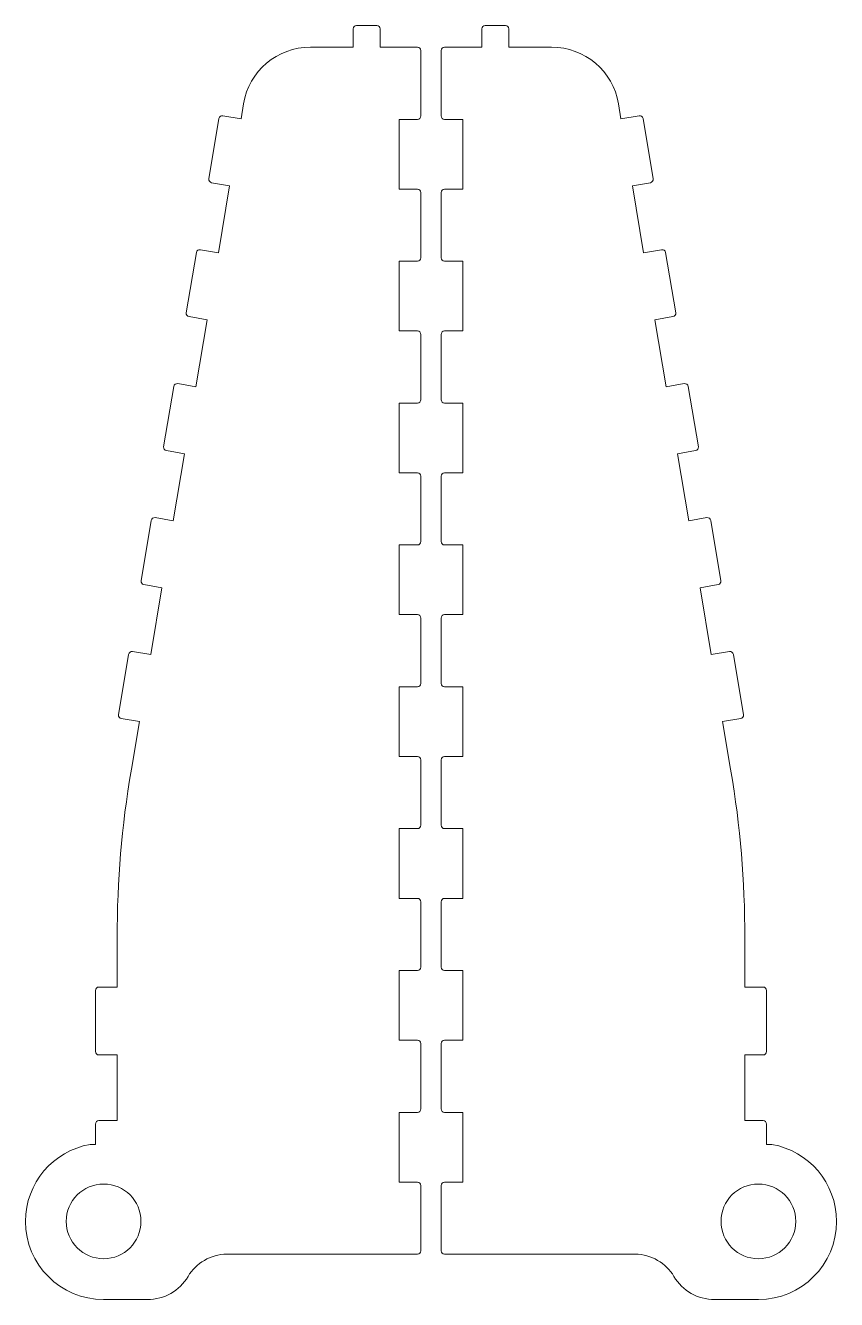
# Model space of a CAD drawing. Header units: millimetres. Extents: x -1099 to 2075, y -1295 to 1553.
# Drawn here: x 374.1 to 493.5, y -973.7 to -786.2 of the extents above; entities that cross this region are included whole.
import ezdxf

# ---------------------------------------------------------------- set-up
doc = ezdxf.new("R2010")
doc.units = ezdxf.units.MM
doc.header["$MEASUREMENT"] = 0
doc.layers.add('layer 1', color=7, linetype='Continuous')

msp = doc.modelspace()

# ---------------------------------------------------------------- linework, layer by layer
at = {"layer": 'layer 1', "color": 250, "lineweight": 9}
for points, knots in [([(397.5201, -849.2413), (397.5201, -849.2413), (395.8503, -859.102), (395.8503, -859.102), (395.8503, -859.102), (395.8503, -859.102), (393.1934, -858.6535), (393.1934, -858.6535), (393.1934, -858.6535), (392.9217, -858.6076), (392.6628, -858.7918), (392.6171, -859.0635), (392.6171, -859.0635), (392.6171, -859.0635), (391.1233, -867.9382), (391.1233, -867.9382), (391.1233, -867.9382), (391.0776, -868.2097), (391.2616, -868.4685), (391.5331, -868.5143), (391.5331, -868.5143), (391.5331, -868.5143), (394.1903, -868.9627), (394.1903, -868.9627), (394.1903, -868.9627), (394.1903, -868.9627), (392.5305, -878.8237), (392.5305, -878.8237), (392.5305, -878.8237), (392.5305, -878.8237), (389.8632, -878.3747), (389.8632, -878.3747), (389.8632, -878.3747), (389.5916, -878.329), (389.3328, -878.5132), (389.2871, -878.7848), (389.2871, -878.7848), (389.2871, -878.7848), (387.7933, -887.6595), (387.7933, -887.6595), (387.7933, -887.6595), (387.7476, -887.931), (387.9318, -888.1898), (388.2033, -888.2355), (388.2033, -888.2355), (388.2033, -888.2355), (390.8703, -888.6847), (390.8703, -888.6847), (390.8703, -888.6847), (390.8703, -888.6847), (389.6903, -895.7), (389.6903, -895.7), (389.6903, -895.7), (388.2303, -904.36), (387.6001, -911.8479), (387.6001, -920.63), (387.6001, -920.63), (387.6001, -920.63), (387.6001, -927.7443), (387.6001, -927.7443), (387.6001, -927.7443), (387.6001, -927.7443), (384.9005, -927.7443), (384.9005, -927.7443), (384.9005, -927.7443), (384.6251, -927.7443), (384.4005, -927.9689), (384.4005, -928.2443), (384.4005, -928.2443), (384.4005, -928.2443), (384.4005, -937.2444), (384.4005, -937.2444), (384.4005, -937.2444), (384.4005, -937.5198), (384.6251, -937.7444), (384.9005, -937.7444), (384.9005, -937.7444), (384.9005, -937.7444), (387.6001, -937.7442), (387.6001, -937.7442), (387.6001, -937.7442), (387.6001, -937.7442), (387.6001, -947.4109), (387.6001, -947.4109), (387.6001, -947.4109), (387.6001, -947.4109), (384.9005, -947.411), (384.9005, -947.411), (384.9005, -947.411), (384.6251, -947.411), (384.4005, -947.6356), (384.4005, -947.911), (384.4005, -947.911), (384.4005, -947.911), (384.4005, -950.9184), (384.4005, -950.9184), (384.4005, -950.9184), (384.4005, -950.9184), (383.6003, -950.9185), (383.6003, -950.9185), (383.6003, -950.9185), (378.2005, -951.8654), (374.1003, -956.5765), (374.1003, -962.2444), (374.1003, -962.2444), (374.1003, -968.5945), (379.2503, -973.7444), (385.6003, -973.7444), (385.6003, -973.7444), (385.6003, -973.7444), (392.0405, -973.7444), (392.0405, -973.7444), (392.0405, -973.7444), (394.5703, -973.7445), (396.7403, -972.5113), (398.0403, -970.3391), (398.0403, -970.3391), (399.2103, -968.3898), (401.3402, -967.0776), (403.7702, -967.0776), (403.7702, -967.0776), (403.7702, -967.0776), (431.8004, -967.0777), (431.8004, -967.0777), (431.8004, -967.0777), (432.0758, -967.0777), (432.3004, -966.8531), (432.3004, -966.5777), (432.3004, -966.5777), (432.3004, -966.5777), (432.3004, -956.9604), (432.3004, -956.9604), (432.3004, -956.9604), (432.3004, -956.685), (432.0757, -956.4604), (431.8004, -956.4604), (431.8004, -956.4604), (431.8004, -956.4604), (429.1004, -956.4604), (429.1004, -956.4604), (429.1004, -956.4604), (429.1004, -956.4604), (429.1004, -946.1969), (429.1004, -946.1969), (429.1004, -946.1969), (429.1004, -946.1969), (431.8004, -946.197), (431.8004, -946.197), (431.8004, -946.197), (432.0758, -946.197), (432.3004, -945.9724), (432.3004, -945.697), (432.3004, -945.697), (432.3004, -945.697), (432.3004, -936.0792), (432.3004, -936.0792), (432.3004, -936.0792), (432.3004, -935.8038), (432.0757, -935.5792), (431.8004, -935.5792), (431.8004, -935.5792), (431.8004, -935.5792), (429.1004, -935.5793), (429.1004, -935.5793), (429.1004, -935.5793), (429.1004, -935.5793), (429.1004, -925.3158), (429.1004, -925.3158), (429.1004, -925.3158), (429.1004, -925.3158), (431.8004, -925.3158), (431.8004, -925.3158), (431.8004, -925.3158), (432.0758, -925.3158), (432.3004, -925.0912), (432.3004, -924.8158), (432.3004, -924.8158), (432.3004, -924.8158), (432.3004, -915.1981), (432.3004, -915.1981), (432.3004, -915.1981), (432.3004, -914.9227), (432.0757, -914.6981), (431.8004, -914.6981), (431.8004, -914.6981), (431.8004, -914.6981), (429.1004, -914.6983), (429.1004, -914.6983), (429.1004, -914.6983), (429.1004, -914.6983), (429.1004, -904.4347), (429.1004, -904.4347), (429.1004, -904.4347), (429.1004, -904.4347), (431.8004, -904.4347), (431.8004, -904.4347), (431.8004, -904.4347), (432.0758, -904.4347), (432.3004, -904.2101), (432.3004, -903.9347), (432.3004, -903.9347), (432.3004, -903.9347), (432.3004, -894.3169), (432.3004, -894.3169), (432.3004, -894.3169), (432.3004, -894.0415), (432.0757, -893.8169), (431.8004, -893.8169), (431.8004, -893.8169), (431.8004, -893.8169), (429.1004, -893.8169), (429.1004, -893.8169), (429.1004, -893.8169), (429.1004, -893.8169), (429.1004, -883.5535), (429.1004, -883.5535), (429.1004, -883.5535), (429.1004, -883.5535), (431.8004, -883.5534), (431.8004, -883.5534), (431.8004, -883.5534), (432.0758, -883.5534), (432.3004, -883.3288), (432.3004, -883.0534), (432.3004, -883.0534), (432.3004, -883.0534), (432.3004, -873.4358), (432.3004, -873.4358), (432.3004, -873.4358), (432.3004, -873.1604), (432.0757, -872.9358), (431.8004, -872.9358), (431.8004, -872.9358), (431.8004, -872.9358), (429.1004, -872.9357), (429.1004, -872.9357), (429.1004, -872.9357), (429.1004, -872.9357), (429.1004, -862.6723), (429.1004, -862.6723), (429.1004, -862.6723), (429.1004, -862.6723), (431.8004, -862.6725), (431.8004, -862.6725), (431.8004, -862.6725), (432.0758, -862.6725), (432.3004, -862.4479), (432.3004, -862.1725), (432.3004, -862.1725), (432.3004, -862.1725), (432.3004, -852.5545), (432.3004, -852.5545), (432.3004, -852.5545), (432.3004, -852.2791), (432.0757, -852.0545), (431.8004, -852.0545), (431.8004, -852.0545), (431.8004, -852.0545), (429.1004, -852.0545), (429.1004, -852.0545), (429.1004, -852.0545), (429.1004, -852.0545), (429.1004, -841.7911), (429.1004, -841.7911), (429.1004, -841.7911), (429.1004, -841.7911), (431.8004, -841.7911), (431.8004, -841.7911), (431.8004, -841.7911), (432.0758, -841.7911), (432.3004, -841.5665), (432.3004, -841.2911), (432.3004, -841.2911), (432.3004, -841.2911), (432.3004, -831.6735), (432.3004, -831.6735), (432.3004, -831.6735), (432.3004, -831.3981), (432.0757, -831.1735), (431.8004, -831.1735), (431.8004, -831.1735), (431.8004, -831.1735), (429.1004, -831.1735), (429.1004, -831.1735), (429.1004, -831.1735), (429.1004, -831.1735), (429.1004, -820.9099), (429.1004, -820.9099), (429.1004, -820.9099), (429.1004, -820.9099), (431.8004, -820.9098), (431.8004, -820.9098), (431.8004, -820.9098), (432.0758, -820.9098), (432.3004, -820.6852), (432.3004, -820.4098), (432.3004, -820.4098), (432.3004, -820.4098), (432.3004, -810.7922), (432.3004, -810.7922), (432.3004, -810.7922), (432.3004, -810.5168), (432.0757, -810.2922), (431.8004, -810.2922), (431.8004, -810.2922), (431.8004, -810.2922), (429.1004, -810.2924), (429.1004, -810.2924), (429.1004, -810.2924), (429.1004, -810.2924), (429.1004, -800.0288), (429.1004, -800.0288), (429.1004, -800.0288), (429.1004, -800.0288), (431.8004, -800.0289), (431.8004, -800.0289), (431.8004, -800.0289), (432.0758, -800.0289), (432.3004, -799.8043), (432.3004, -799.5289), (432.3004, -799.5289), (432.3004, -799.5289), (432.3004, -789.9109), (432.3004, -789.9109), (432.3004, -789.9109), (432.3004, -789.6355), (432.0756, -789.4109), (431.8004, -789.4109), (431.8004, -789.4109), (431.8004, -789.4109), (426.3302, -789.4109), (426.3302, -789.4109), (426.3302, -789.4109), (426.3302, -789.4109), (426.3302, -786.7107), (426.3302, -786.7107), (426.3302, -786.7107), (426.3302, -786.4353), (426.1054, -786.2107), (425.8302, -786.2107), (425.8302, -786.2107), (425.8302, -786.2107), (422.8304, -786.2109), (422.8304, -786.2109), (422.8304, -786.2109), (422.5552, -786.2109), (422.3304, -786.4357), (422.3304, -786.7109), (422.3304, -786.7109), (422.3304, -786.7109), (422.3304, -789.411), (422.3304, -789.411), (422.3304, -789.411), (422.3304, -789.411), (416.0602, -789.4109), (416.0602, -789.4109), (416.0602, -789.4109), (411.1306, -789.4108), (407.0102, -792.8951), (406.1904, -797.7489), (406.1904, -797.7489), (406.1904, -797.7489), (405.8302, -799.9373), (405.8302, -799.9373), (405.8302, -799.9373), (405.8302, -799.9373), (403.1632, -799.4886), (403.1632, -799.4886), (403.1632, -799.4886), (402.8917, -799.4429), (402.6329, -799.6271), (402.5872, -799.8986), (402.5872, -799.8986), (402.5872, -799.8986), (401.0932, -808.7735), (401.0932, -808.7735), (401.0932, -808.7735), (401.0475, -809.045), (401.2315, -809.3037), (401.503, -809.3495), (401.503, -809.3495), (401.503, -809.3495), (404.1604, -809.7983), (404.1604, -809.7983), (404.1604, -809.7983), (404.1604, -809.7983), (402.5002, -819.6591), (402.5002, -819.6591), (402.5002, -819.6591), (402.5002, -819.6591), (399.8431, -819.2102), (399.8431, -819.2102), (399.8431, -819.2102), (399.5716, -819.1644), (399.3128, -819.3483), (399.2668, -819.6198), (399.2668, -819.6198), (399.2668, -819.6198), (397.7639, -828.4944), (397.7639, -828.4944), (397.7639, -828.4944), (397.7178, -828.7662), (397.9021, -829.0252), (398.1739, -829.071), (398.1739, -829.071), (398.1739, -829.071), (400.8402, -829.5198), (400.8402, -829.5198), (400.8402, -829.5198), (400.8402, -829.5198), (399.1803, -839.3806), (399.1803, -839.3806), (399.1803, -839.3806), (399.1803, -839.3806), (396.5134, -838.9318), (396.5134, -838.9318), (396.5134, -838.9318), (396.2418, -838.8861), (395.983, -839.0703), (395.9373, -839.3418), (395.9373, -839.3418), (395.9373, -839.3418), (394.4435, -848.2166), (394.4435, -848.2166), (394.4435, -848.2166), (394.3978, -848.4882), (394.582, -848.747), (394.8536, -848.7927), (394.8536, -848.7927), (394.8536, -848.7927), (397.5201, -849.2413), (397.5201, -849.2413)], [0, 0, 0, 0, 0.00917431, 0.00917431, 0.00917431, 0.00917431, 0.01834862, 0.01834862, 0.01834862, 0.01834862, 0.02752294, 0.02752294, 0.02752294, 0.02752294, 0.03669725, 0.03669725, 0.03669725, 0.03669725, 0.04587156, 0.04587156, 0.04587156, 0.04587156, 0.05504587, 0.05504587, 0.05504587, 0.05504587, 0.06422018, 0.06422018, 0.06422018, 0.06422018, 0.0733945, 0.0733945, 0.0733945, 0.0733945, 0.08256881, 0.08256881, 0.08256881, 0.08256881, 0.09174312, 0.09174312, 0.09174312, 0.09174312, 0.10091743, 0.10091743, 0.10091743, 0.10091743, 0.11009174, 0.11009174, 0.11009174, 0.11009174, 0.11926606, 0.11926606, 0.11926606, 0.11926606, 0.12844037, 0.12844037, 0.12844037, 0.12844037, 0.13761468, 0.13761468, 0.13761468, 0.13761468, 0.14678899, 0.14678899, 0.14678899, 0.14678899, 0.1559633, 0.1559633, 0.1559633, 0.1559633, 0.16513761, 0.16513761, 0.16513761, 0.16513761, 0.17431193, 0.17431193, 0.17431193, 0.17431193, 0.18348624, 0.18348624, 0.18348624, 0.18348624, 0.19266055, 0.19266055, 0.19266055, 0.19266055, 0.20183486, 0.20183486, 0.20183486, 0.20183486, 0.21100917, 0.21100917, 0.21100917, 0.21100917, 0.22018349, 0.22018349, 0.22018349, 0.22018349, 0.2293578, 0.2293578, 0.2293578, 0.2293578, 0.23853211, 0.23853211, 0.23853211, 0.23853211, 0.24770642, 0.24770642, 0.24770642, 0.24770642, 0.25688073, 0.25688073, 0.25688073, 0.25688073, 0.26605505, 0.26605505, 0.26605505, 0.26605505, 0.27522936, 0.27522936, 0.27522936, 0.27522936, 0.28440367, 0.28440367, 0.28440367, 0.28440367, 0.29357798, 0.29357798, 0.29357798, 0.29357798, 0.30275229, 0.30275229, 0.30275229, 0.30275229, 0.31192661, 0.31192661, 0.31192661, 0.31192661, 0.32110092, 0.32110092, 0.32110092, 0.32110092, 0.33027523, 0.33027523, 0.33027523, 0.33027523, 0.33944954, 0.33944954, 0.33944954, 0.33944954, 0.34862385, 0.34862385, 0.34862385, 0.34862385, 0.35779817, 0.35779817, 0.35779817, 0.35779817, 0.36697248, 0.36697248, 0.36697248, 0.36697248, 0.37614679, 0.37614679, 0.37614679, 0.37614679, 0.3853211, 0.3853211, 0.3853211, 0.3853211, 0.39449541, 0.39449541, 0.39449541, 0.39449541, 0.40366972, 0.40366972, 0.40366972, 0.40366972, 0.41284404, 0.41284404, 0.41284404, 0.41284404, 0.42201835, 0.42201835, 0.42201835, 0.42201835, 0.43119266, 0.43119266, 0.43119266, 0.43119266, 0.44036697, 0.44036697, 0.44036697, 0.44036697, 0.44954128, 0.44954128, 0.44954128, 0.44954128, 0.4587156, 0.4587156, 0.4587156, 0.4587156, 0.46788991, 0.46788991, 0.46788991, 0.46788991, 0.47706422, 0.47706422, 0.47706422, 0.47706422, 0.48623853, 0.48623853, 0.48623853, 0.48623853, 0.49541284, 0.49541284, 0.49541284, 0.49541284, 0.50458716, 0.50458716, 0.50458716, 0.50458716, 0.51376147, 0.51376147, 0.51376147, 0.51376147, 0.52293578, 0.52293578, 0.52293578, 0.52293578, 0.53211009, 0.53211009, 0.53211009, 0.53211009, 0.5412844, 0.5412844, 0.5412844, 0.5412844, 0.55045872, 0.55045872, 0.55045872, 0.55045872, 0.55963303, 0.55963303, 0.55963303, 0.55963303, 0.56880734, 0.56880734, 0.56880734, 0.56880734, 0.57798165, 0.57798165, 0.57798165, 0.57798165, 0.58715596, 0.58715596, 0.58715596, 0.58715596, 0.59633028, 0.59633028, 0.59633028, 0.59633028, 0.60550459, 0.60550459, 0.60550459, 0.60550459, 0.6146789, 0.6146789, 0.6146789, 0.6146789, 0.62385321, 0.62385321, 0.62385321, 0.62385321, 0.63302752, 0.63302752, 0.63302752, 0.63302752, 0.64220183, 0.64220183, 0.64220183, 0.64220183, 0.65137615, 0.65137615, 0.65137615, 0.65137615, 0.66055046, 0.66055046, 0.66055046, 0.66055046, 0.66972477, 0.66972477, 0.66972477, 0.66972477, 0.67889908, 0.67889908, 0.67889908, 0.67889908, 0.68807339, 0.68807339, 0.68807339, 0.68807339, 0.69724771, 0.69724771, 0.69724771, 0.69724771, 0.70642202, 0.70642202, 0.70642202, 0.70642202, 0.71559633, 0.71559633, 0.71559633, 0.71559633, 0.72477064, 0.72477064, 0.72477064, 0.72477064, 0.73394495, 0.73394495, 0.73394495, 0.73394495, 0.74311927, 0.74311927, 0.74311927, 0.74311927, 0.75229358, 0.75229358, 0.75229358, 0.75229358, 0.76146789, 0.76146789, 0.76146789, 0.76146789, 0.7706422, 0.7706422, 0.7706422, 0.7706422, 0.77981651, 0.77981651, 0.77981651, 0.77981651, 0.78899083, 0.78899083, 0.78899083, 0.78899083, 0.79816514, 0.79816514, 0.79816514, 0.79816514, 0.80733945, 0.80733945, 0.80733945, 0.80733945, 0.81651376, 0.81651376, 0.81651376, 0.81651376, 0.82568807, 0.82568807, 0.82568807, 0.82568807, 0.83486239, 0.83486239, 0.83486239, 0.83486239, 0.8440367, 0.8440367, 0.8440367, 0.8440367, 0.85321101, 0.85321101, 0.85321101, 0.85321101, 0.86238532, 0.86238532, 0.86238532, 0.86238532, 0.87155963, 0.87155963, 0.87155963, 0.87155963, 0.88073394, 0.88073394, 0.88073394, 0.88073394, 0.88990826, 0.88990826, 0.88990826, 0.88990826, 0.89908257, 0.89908257, 0.89908257, 0.89908257, 0.90825688, 0.90825688, 0.90825688, 0.90825688, 0.91743119, 0.91743119, 0.91743119, 0.91743119, 0.9266055, 0.9266055, 0.9266055, 0.9266055, 0.93577982, 0.93577982, 0.93577982, 0.93577982, 0.94495413, 0.94495413, 0.94495413, 0.94495413, 0.95412844, 0.95412844, 0.95412844, 0.95412844, 0.96330275, 0.96330275, 0.96330275, 0.96330275, 0.97247706, 0.97247706, 0.97247706, 0.97247706, 0.98165138, 0.98165138, 0.98165138, 0.98165138, 1, 1, 1, 1]), ([(470.0807, -849.2413), (470.0807, -849.2413), (471.7505, -859.102), (471.7505, -859.102), (471.7505, -859.102), (471.7505, -859.102), (474.4074, -858.6535), (474.4074, -858.6535), (474.4074, -858.6535), (474.6791, -858.6076), (474.938, -858.7918), (474.9837, -859.0635), (474.9837, -859.0635), (474.9837, -859.0635), (476.4775, -867.9382), (476.4775, -867.9382), (476.4775, -867.9382), (476.5232, -868.2097), (476.3392, -868.4685), (476.0677, -868.5143), (476.0677, -868.5143), (476.0677, -868.5143), (473.4105, -868.9627), (473.4105, -868.9627), (473.4105, -868.9627), (473.4105, -868.9627), (475.0703, -878.8237), (475.0703, -878.8237), (475.0703, -878.8237), (475.0703, -878.8237), (477.7376, -878.3747), (477.7376, -878.3747), (477.7376, -878.3747), (478.0092, -878.329), (478.268, -878.5132), (478.3137, -878.7848), (478.3137, -878.7848), (478.3137, -878.7848), (479.8075, -887.6595), (479.8075, -887.6595), (479.8075, -887.6595), (479.8532, -887.931), (479.669, -888.1898), (479.3975, -888.2355), (479.3975, -888.2355), (479.3975, -888.2355), (476.7305, -888.6847), (476.7305, -888.6847), (476.7305, -888.6847), (476.7305, -888.6847), (477.9105, -895.7), (477.9105, -895.7), (477.9105, -895.7), (479.3705, -904.36), (480.0007, -911.8479), (480.0007, -920.63), (480.0007, -920.63), (480.0007, -920.63), (480.0007, -927.7443), (480.0007, -927.7443), (480.0007, -927.7443), (480.0007, -927.7443), (482.7003, -927.7443), (482.7003, -927.7443), (482.7003, -927.7443), (482.9757, -927.7443), (483.2003, -927.9689), (483.2003, -928.2443), (483.2003, -928.2443), (483.2003, -928.2443), (483.2003, -937.2444), (483.2003, -937.2444), (483.2003, -937.2444), (483.2003, -937.5198), (482.9757, -937.7444), (482.7003, -937.7444), (482.7003, -937.7444), (482.7003, -937.7444), (480.0007, -937.7442), (480.0007, -937.7442), (480.0007, -937.7442), (480.0007, -937.7442), (480.0007, -947.4109), (480.0007, -947.4109), (480.0007, -947.4109), (480.0007, -947.4109), (482.7003, -947.411), (482.7003, -947.411), (482.7003, -947.411), (482.9757, -947.411), (483.2003, -947.6356), (483.2003, -947.911), (483.2003, -947.911), (483.2003, -947.911), (483.2003, -950.9184), (483.2003, -950.9184), (483.2003, -950.9184), (483.2003, -950.9184), (484.0005, -950.9185), (484.0005, -950.9185), (484.0005, -950.9185), (489.4003, -951.8654), (493.5005, -956.5765), (493.5005, -962.2444), (493.5005, -962.2444), (493.5005, -968.5945), (488.3505, -973.7444), (482.0005, -973.7444), (482.0005, -973.7444), (482.0005, -973.7444), (475.5603, -973.7444), (475.5603, -973.7444), (475.5603, -973.7444), (473.0305, -973.7445), (470.8605, -972.5113), (469.5605, -970.3391), (469.5605, -970.3391), (468.3905, -968.3898), (466.2606, -967.0776), (463.8306, -967.0776), (463.8306, -967.0776), (463.8306, -967.0776), (435.8004, -967.0777), (435.8004, -967.0777), (435.8004, -967.0777), (435.525, -967.0777), (435.3004, -966.8531), (435.3004, -966.5777), (435.3004, -966.5777), (435.3004, -966.5777), (435.3004, -956.9604), (435.3004, -956.9604), (435.3004, -956.9604), (435.3004, -956.685), (435.5251, -956.4604), (435.8004, -956.4604), (435.8004, -956.4604), (435.8004, -956.4604), (438.5004, -956.4604), (438.5004, -956.4604), (438.5004, -956.4604), (438.5004, -956.4604), (438.5004, -946.1969), (438.5004, -946.1969), (438.5004, -946.1969), (438.5004, -946.1969), (435.8004, -946.197), (435.8004, -946.197), (435.8004, -946.197), (435.525, -946.197), (435.3004, -945.9724), (435.3004, -945.697), (435.3004, -945.697), (435.3004, -945.697), (435.3004, -936.0792), (435.3004, -936.0792), (435.3004, -936.0792), (435.3004, -935.8038), (435.5251, -935.5792), (435.8004, -935.5792), (435.8004, -935.5792), (435.8004, -935.5792), (438.5004, -935.5793), (438.5004, -935.5793), (438.5004, -935.5793), (438.5004, -935.5793), (438.5004, -925.3158), (438.5004, -925.3158), (438.5004, -925.3158), (438.5004, -925.3158), (435.8004, -925.3158), (435.8004, -925.3158), (435.8004, -925.3158), (435.525, -925.3158), (435.3004, -925.0912), (435.3004, -924.8158), (435.3004, -924.8158), (435.3004, -924.8158), (435.3004, -915.1981), (435.3004, -915.1981), (435.3004, -915.1981), (435.3004, -914.9227), (435.5251, -914.6981), (435.8004, -914.6981), (435.8004, -914.6981), (435.8004, -914.6981), (438.5004, -914.6983), (438.5004, -914.6983), (438.5004, -914.6983), (438.5004, -914.6983), (438.5004, -904.4347), (438.5004, -904.4347), (438.5004, -904.4347), (438.5004, -904.4347), (435.8004, -904.4347), (435.8004, -904.4347), (435.8004, -904.4347), (435.525, -904.4347), (435.3004, -904.2101), (435.3004, -903.9347), (435.3004, -903.9347), (435.3004, -903.9347), (435.3004, -894.3169), (435.3004, -894.3169), (435.3004, -894.3169), (435.3004, -894.0415), (435.5251, -893.8169), (435.8004, -893.8169), (435.8004, -893.8169), (435.8004, -893.8169), (438.5004, -893.8169), (438.5004, -893.8169), (438.5004, -893.8169), (438.5004, -893.8169), (438.5004, -883.5535), (438.5004, -883.5535), (438.5004, -883.5535), (438.5004, -883.5535), (435.8004, -883.5534), (435.8004, -883.5534), (435.8004, -883.5534), (435.525, -883.5534), (435.3004, -883.3288), (435.3004, -883.0534), (435.3004, -883.0534), (435.3004, -883.0534), (435.3004, -873.4358), (435.3004, -873.4358), (435.3004, -873.4358), (435.3004, -873.1604), (435.5251, -872.9358), (435.8004, -872.9358), (435.8004, -872.9358), (435.8004, -872.9358), (438.5004, -872.9357), (438.5004, -872.9357), (438.5004, -872.9357), (438.5004, -872.9357), (438.5004, -862.6723), (438.5004, -862.6723), (438.5004, -862.6723), (438.5004, -862.6723), (435.8004, -862.6725), (435.8004, -862.6725), (435.8004, -862.6725), (435.525, -862.6725), (435.3004, -862.4479), (435.3004, -862.1725), (435.3004, -862.1725), (435.3004, -862.1725), (435.3004, -852.5545), (435.3004, -852.5545), (435.3004, -852.5545), (435.3004, -852.2791), (435.5251, -852.0545), (435.8004, -852.0545), (435.8004, -852.0545), (435.8004, -852.0545), (438.5004, -852.0545), (438.5004, -852.0545), (438.5004, -852.0545), (438.5004, -852.0545), (438.5004, -841.7911), (438.5004, -841.7911), (438.5004, -841.7911), (438.5004, -841.7911), (435.8004, -841.7911), (435.8004, -841.7911), (435.8004, -841.7911), (435.525, -841.7911), (435.3004, -841.5665), (435.3004, -841.2911), (435.3004, -841.2911), (435.3004, -841.2911), (435.3004, -831.6735), (435.3004, -831.6735), (435.3004, -831.6735), (435.3004, -831.3981), (435.5251, -831.1735), (435.8004, -831.1735), (435.8004, -831.1735), (435.8004, -831.1735), (438.5004, -831.1735), (438.5004, -831.1735), (438.5004, -831.1735), (438.5004, -831.1735), (438.5004, -820.9099), (438.5004, -820.9099), (438.5004, -820.9099), (438.5004, -820.9099), (435.8004, -820.9098), (435.8004, -820.9098), (435.8004, -820.9098), (435.525, -820.9098), (435.3004, -820.6852), (435.3004, -820.4098), (435.3004, -820.4098), (435.3004, -820.4098), (435.3004, -810.7922), (435.3004, -810.7922), (435.3004, -810.7922), (435.3004, -810.5168), (435.5251, -810.2922), (435.8004, -810.2922), (435.8004, -810.2922), (435.8004, -810.2922), (438.5004, -810.2924), (438.5004, -810.2924), (438.5004, -810.2924), (438.5004, -810.2924), (438.5004, -800.0288), (438.5004, -800.0288), (438.5004, -800.0288), (438.5004, -800.0288), (435.8004, -800.0289), (435.8004, -800.0289), (435.8004, -800.0289), (435.525, -800.0289), (435.3004, -799.8043), (435.3004, -799.5289), (435.3004, -799.5289), (435.3004, -799.5289), (435.3004, -789.9109), (435.3004, -789.9109), (435.3004, -789.9109), (435.3004, -789.6355), (435.5252, -789.4109), (435.8004, -789.4109), (435.8004, -789.4109), (435.8004, -789.4109), (441.2706, -789.4109), (441.2706, -789.4109), (441.2706, -789.4109), (441.2706, -789.4109), (441.2706, -786.7107), (441.2706, -786.7107), (441.2706, -786.7107), (441.2706, -786.4353), (441.4954, -786.2107), (441.7706, -786.2107), (441.7706, -786.2107), (441.7706, -786.2107), (444.7704, -786.2109), (444.7704, -786.2109), (444.7704, -786.2109), (445.0456, -786.2109), (445.2704, -786.4357), (445.2704, -786.7109), (445.2704, -786.7109), (445.2704, -786.7109), (445.2704, -789.411), (445.2704, -789.411), (445.2704, -789.411), (445.2704, -789.411), (451.5406, -789.4109), (451.5406, -789.4109), (451.5406, -789.4109), (456.4702, -789.4108), (460.5906, -792.8951), (461.4104, -797.7489), (461.4104, -797.7489), (461.4104, -797.7489), (461.7706, -799.9373), (461.7706, -799.9373), (461.7706, -799.9373), (461.7706, -799.9373), (464.4376, -799.4886), (464.4376, -799.4886), (464.4376, -799.4886), (464.7091, -799.4429), (464.9679, -799.6271), (465.0136, -799.8986), (465.0136, -799.8986), (465.0136, -799.8986), (466.5076, -808.7735), (466.5076, -808.7735), (466.5076, -808.7735), (466.5533, -809.045), (466.3693, -809.3037), (466.0978, -809.3495), (466.0978, -809.3495), (466.0978, -809.3495), (463.4404, -809.7983), (463.4404, -809.7983), (463.4404, -809.7983), (463.4404, -809.7983), (465.1006, -819.6591), (465.1006, -819.6591), (465.1006, -819.6591), (465.1006, -819.6591), (467.7577, -819.2102), (467.7577, -819.2102), (467.7577, -819.2102), (468.0292, -819.1644), (468.288, -819.3483), (468.334, -819.6198), (468.334, -819.6198), (468.334, -819.6198), (469.8369, -828.4944), (469.8369, -828.4944), (469.8369, -828.4944), (469.883, -828.7662), (469.6987, -829.0252), (469.4269, -829.071), (469.4269, -829.071), (469.4269, -829.071), (466.7606, -829.5198), (466.7606, -829.5198), (466.7606, -829.5198), (466.7606, -829.5198), (468.4205, -839.3806), (468.4205, -839.3806), (468.4205, -839.3806), (468.4205, -839.3806), (471.0874, -838.9318), (471.0874, -838.9318), (471.0874, -838.9318), (471.359, -838.8861), (471.6178, -839.0703), (471.6635, -839.3418), (471.6635, -839.3418), (471.6635, -839.3418), (473.1573, -848.2166), (473.1573, -848.2166), (473.1573, -848.2166), (473.203, -848.4882), (473.0188, -848.747), (472.7472, -848.7927), (472.7472, -848.7927), (472.7472, -848.7927), (470.0807, -849.2413), (470.0807, -849.2413)], [0, 0, 0, 0, 0.00917431, 0.00917431, 0.00917431, 0.00917431, 0.01834862, 0.01834862, 0.01834862, 0.01834862, 0.02752294, 0.02752294, 0.02752294, 0.02752294, 0.03669725, 0.03669725, 0.03669725, 0.03669725, 0.04587156, 0.04587156, 0.04587156, 0.04587156, 0.05504587, 0.05504587, 0.05504587, 0.05504587, 0.06422018, 0.06422018, 0.06422018, 0.06422018, 0.0733945, 0.0733945, 0.0733945, 0.0733945, 0.08256881, 0.08256881, 0.08256881, 0.08256881, 0.09174312, 0.09174312, 0.09174312, 0.09174312, 0.10091743, 0.10091743, 0.10091743, 0.10091743, 0.11009174, 0.11009174, 0.11009174, 0.11009174, 0.11926606, 0.11926606, 0.11926606, 0.11926606, 0.12844037, 0.12844037, 0.12844037, 0.12844037, 0.13761468, 0.13761468, 0.13761468, 0.13761468, 0.14678899, 0.14678899, 0.14678899, 0.14678899, 0.1559633, 0.1559633, 0.1559633, 0.1559633, 0.16513761, 0.16513761, 0.16513761, 0.16513761, 0.17431193, 0.17431193, 0.17431193, 0.17431193, 0.18348624, 0.18348624, 0.18348624, 0.18348624, 0.19266055, 0.19266055, 0.19266055, 0.19266055, 0.20183486, 0.20183486, 0.20183486, 0.20183486, 0.21100917, 0.21100917, 0.21100917, 0.21100917, 0.22018349, 0.22018349, 0.22018349, 0.22018349, 0.2293578, 0.2293578, 0.2293578, 0.2293578, 0.23853211, 0.23853211, 0.23853211, 0.23853211, 0.24770642, 0.24770642, 0.24770642, 0.24770642, 0.25688073, 0.25688073, 0.25688073, 0.25688073, 0.26605505, 0.26605505, 0.26605505, 0.26605505, 0.27522936, 0.27522936, 0.27522936, 0.27522936, 0.28440367, 0.28440367, 0.28440367, 0.28440367, 0.29357798, 0.29357798, 0.29357798, 0.29357798, 0.30275229, 0.30275229, 0.30275229, 0.30275229, 0.31192661, 0.31192661, 0.31192661, 0.31192661, 0.32110092, 0.32110092, 0.32110092, 0.32110092, 0.33027523, 0.33027523, 0.33027523, 0.33027523, 0.33944954, 0.33944954, 0.33944954, 0.33944954, 0.34862385, 0.34862385, 0.34862385, 0.34862385, 0.35779817, 0.35779817, 0.35779817, 0.35779817, 0.36697248, 0.36697248, 0.36697248, 0.36697248, 0.37614679, 0.37614679, 0.37614679, 0.37614679, 0.3853211, 0.3853211, 0.3853211, 0.3853211, 0.39449541, 0.39449541, 0.39449541, 0.39449541, 0.40366972, 0.40366972, 0.40366972, 0.40366972, 0.41284404, 0.41284404, 0.41284404, 0.41284404, 0.42201835, 0.42201835, 0.42201835, 0.42201835, 0.43119266, 0.43119266, 0.43119266, 0.43119266, 0.44036697, 0.44036697, 0.44036697, 0.44036697, 0.44954128, 0.44954128, 0.44954128, 0.44954128, 0.4587156, 0.4587156, 0.4587156, 0.4587156, 0.46788991, 0.46788991, 0.46788991, 0.46788991, 0.47706422, 0.47706422, 0.47706422, 0.47706422, 0.48623853, 0.48623853, 0.48623853, 0.48623853, 0.49541284, 0.49541284, 0.49541284, 0.49541284, 0.50458716, 0.50458716, 0.50458716, 0.50458716, 0.51376147, 0.51376147, 0.51376147, 0.51376147, 0.52293578, 0.52293578, 0.52293578, 0.52293578, 0.53211009, 0.53211009, 0.53211009, 0.53211009, 0.5412844, 0.5412844, 0.5412844, 0.5412844, 0.55045872, 0.55045872, 0.55045872, 0.55045872, 0.55963303, 0.55963303, 0.55963303, 0.55963303, 0.56880734, 0.56880734, 0.56880734, 0.56880734, 0.57798165, 0.57798165, 0.57798165, 0.57798165, 0.58715596, 0.58715596, 0.58715596, 0.58715596, 0.59633028, 0.59633028, 0.59633028, 0.59633028, 0.60550459, 0.60550459, 0.60550459, 0.60550459, 0.6146789, 0.6146789, 0.6146789, 0.6146789, 0.62385321, 0.62385321, 0.62385321, 0.62385321, 0.63302752, 0.63302752, 0.63302752, 0.63302752, 0.64220183, 0.64220183, 0.64220183, 0.64220183, 0.65137615, 0.65137615, 0.65137615, 0.65137615, 0.66055046, 0.66055046, 0.66055046, 0.66055046, 0.66972477, 0.66972477, 0.66972477, 0.66972477, 0.67889908, 0.67889908, 0.67889908, 0.67889908, 0.68807339, 0.68807339, 0.68807339, 0.68807339, 0.69724771, 0.69724771, 0.69724771, 0.69724771, 0.70642202, 0.70642202, 0.70642202, 0.70642202, 0.71559633, 0.71559633, 0.71559633, 0.71559633, 0.72477064, 0.72477064, 0.72477064, 0.72477064, 0.73394495, 0.73394495, 0.73394495, 0.73394495, 0.74311927, 0.74311927, 0.74311927, 0.74311927, 0.75229358, 0.75229358, 0.75229358, 0.75229358, 0.76146789, 0.76146789, 0.76146789, 0.76146789, 0.7706422, 0.7706422, 0.7706422, 0.7706422, 0.77981651, 0.77981651, 0.77981651, 0.77981651, 0.78899083, 0.78899083, 0.78899083, 0.78899083, 0.79816514, 0.79816514, 0.79816514, 0.79816514, 0.80733945, 0.80733945, 0.80733945, 0.80733945, 0.81651376, 0.81651376, 0.81651376, 0.81651376, 0.82568807, 0.82568807, 0.82568807, 0.82568807, 0.83486239, 0.83486239, 0.83486239, 0.83486239, 0.8440367, 0.8440367, 0.8440367, 0.8440367, 0.85321101, 0.85321101, 0.85321101, 0.85321101, 0.86238532, 0.86238532, 0.86238532, 0.86238532, 0.87155963, 0.87155963, 0.87155963, 0.87155963, 0.88073394, 0.88073394, 0.88073394, 0.88073394, 0.88990826, 0.88990826, 0.88990826, 0.88990826, 0.89908257, 0.89908257, 0.89908257, 0.89908257, 0.90825688, 0.90825688, 0.90825688, 0.90825688, 0.91743119, 0.91743119, 0.91743119, 0.91743119, 0.9266055, 0.9266055, 0.9266055, 0.9266055, 0.93577982, 0.93577982, 0.93577982, 0.93577982, 0.94495413, 0.94495413, 0.94495413, 0.94495413, 0.95412844, 0.95412844, 0.95412844, 0.95412844, 0.96330275, 0.96330275, 0.96330275, 0.96330275, 0.97247706, 0.97247706, 0.97247706, 0.97247706, 0.98165138, 0.98165138, 0.98165138, 0.98165138, 1, 1, 1, 1]), ([(385.6003, -956.7444), (382.5633, -956.7444), (380.1001, -959.2074), (380.1003, -962.2446), (380.1003, -962.2446), (380.1003, -965.2815), (382.5633, -967.7444), (385.6003, -967.7445), (385.6003, -967.7445), (388.6375, -967.7444), (391.1003, -965.2813), (391.1003, -962.2444), (391.1003, -962.2444), (391.1003, -959.2074), (388.6375, -956.7443), (385.6003, -956.7444)], [0, 0, 0, 0, 0.2, 0.2, 0.2, 0.2, 0.4, 0.4, 0.4, 0.4, 0.6, 0.6, 0.6, 0.6, 1, 1, 1, 1]), ([(482.0005, -956.7444), (485.0375, -956.7444), (487.5007, -959.2074), (487.5005, -962.2446), (487.5005, -962.2446), (487.5005, -965.2815), (485.0375, -967.7444), (482.0005, -967.7445), (482.0005, -967.7445), (478.9633, -967.7444), (476.5005, -965.2813), (476.5005, -962.2444), (476.5005, -962.2444), (476.5005, -959.2074), (478.9633, -956.7443), (482.0005, -956.7444)], [0, 0, 0, 0, 0.2, 0.2, 0.2, 0.2, 0.4, 0.4, 0.4, 0.4, 0.6, 0.6, 0.6, 0.6, 1, 1, 1, 1])]:
    msp.add_open_spline(points, degree=3, knots=knots, dxfattribs=at)

doc.saveas('drawing.dxf')
